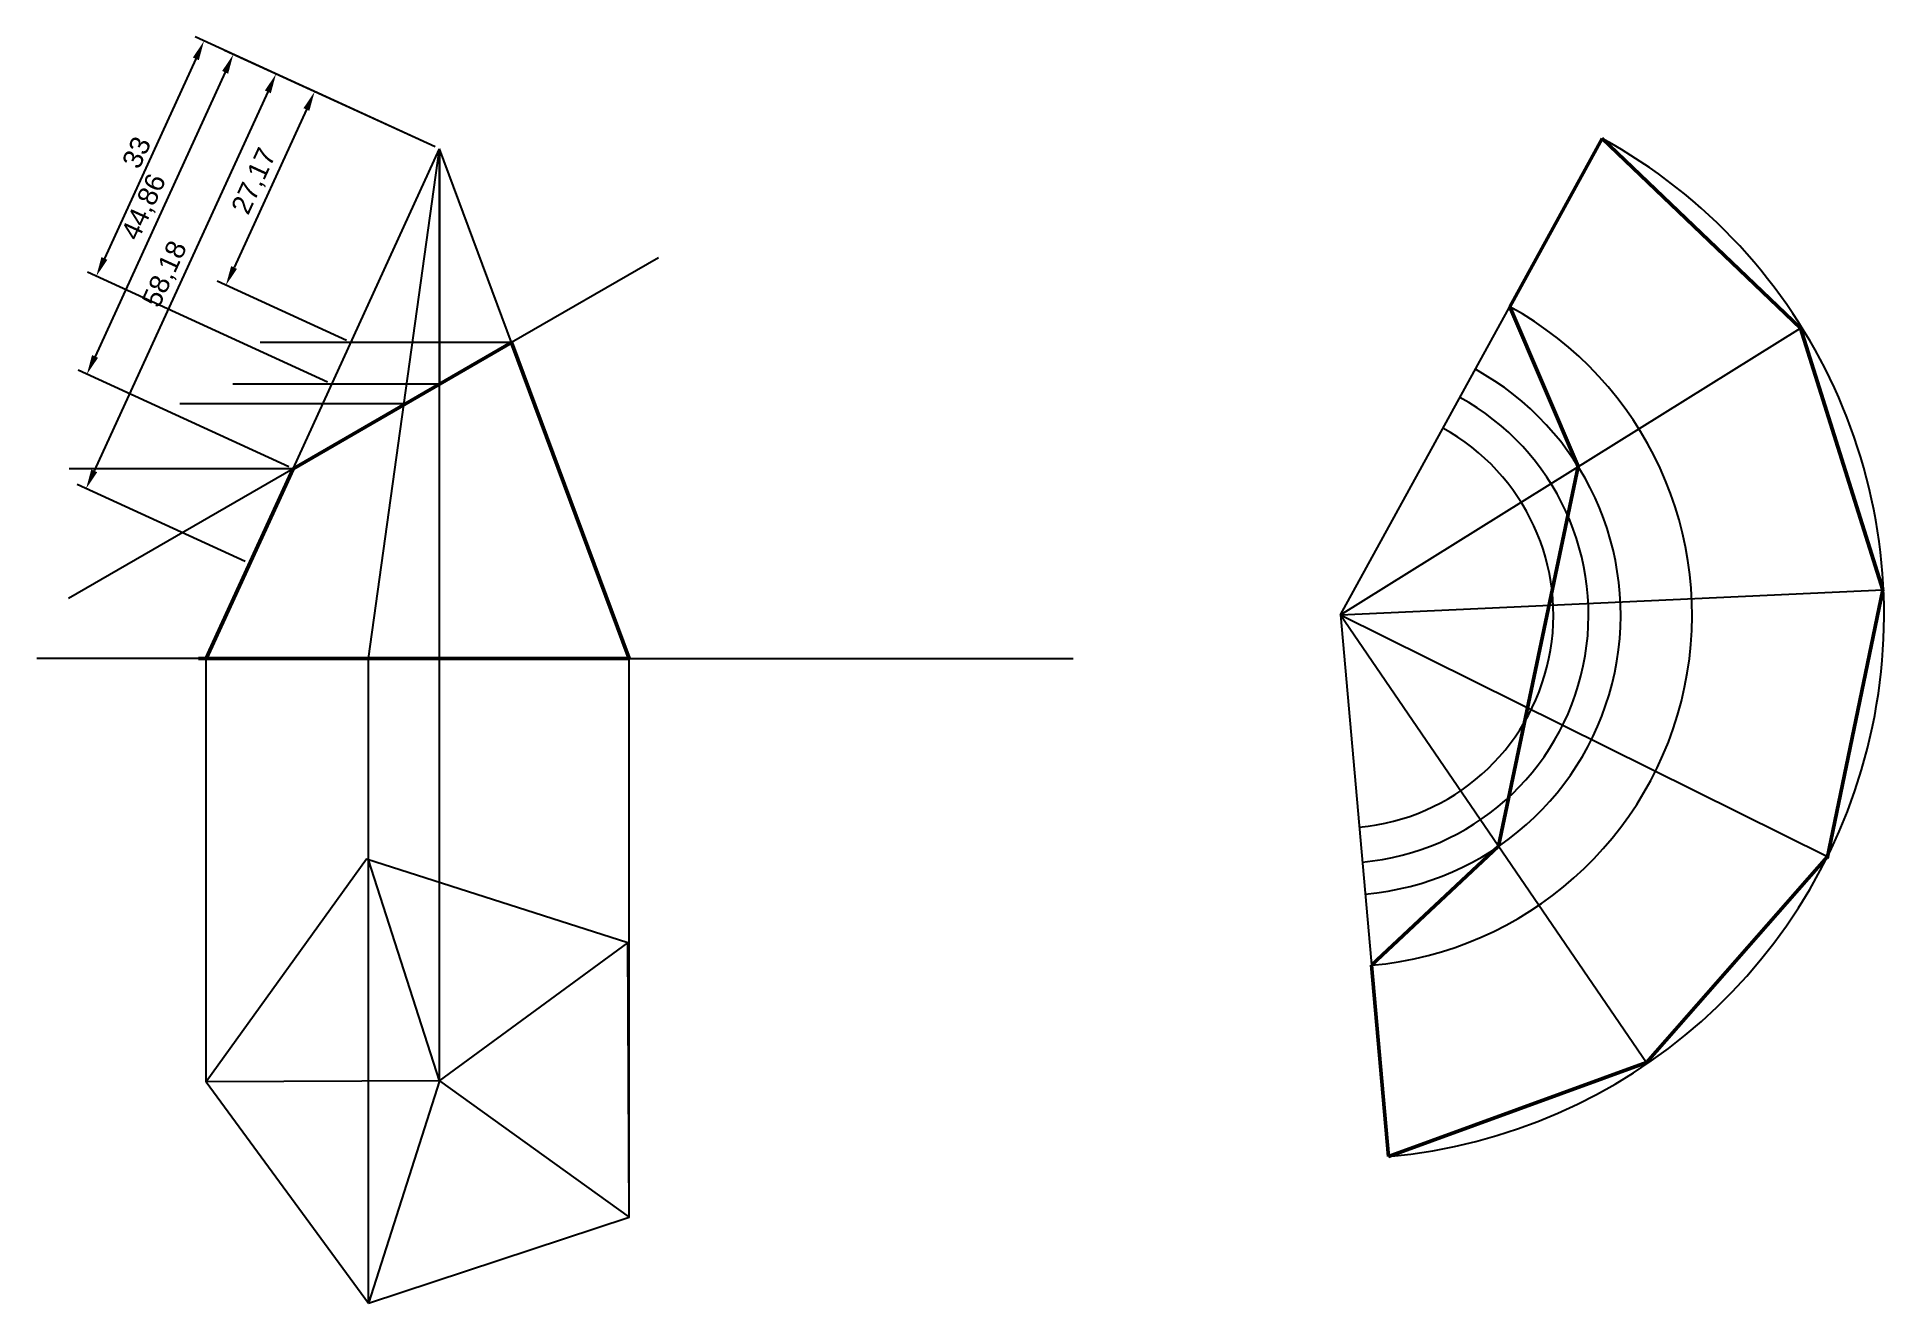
# Paper-space layout 'dl7' of a CAD drawing. Header units: millimetres. Extents: x 1 to 236, y 37 to 198.
import ezdxf

# ---------------------------------------------------------------- set-up
doc = ezdxf.new("R2010")
doc.units = ezdxf.units.MM
doc.styles.get("Standard").update_dxf_attribs({"font": 'arial.ttf'})
doc.dimstyles.new('ISO-25', dxfattribs={"dimtxt": 2.5, "dimasz": 2.5, "dimexe": 1.25, "dimexo": 0.625, "dimtad": 1, "dimtxsty": 'Standard', "dimcen": 2.5, "dimadec": 0, "dimazin": 0, "dimtfac": 1, "dimtmove": 0, "dimatfit": 3, "dimfxl": 1, "dimarcsym": 0})

# ---------------------------------------------------------------- blocks, each defined once
blk = doc.blocks.new('*D18')
at = {"color": 0, "lineweight": -2, "transparency": 16777216}
for p, q in [((51.57, 184.07), (35.05, 191.63)), ((35.15, 188.84), (25.91, 168.69)), ((40.25, 159.37), (23.74, 166.93))]:
    blk.add_line(p, q, dxfattribs=at)
at = {"color": 0, "transparency": 16777216}
for points in [[(34.77, 189.01), (35.52, 188.67), (36.19, 191.11)], [(25.54, 168.86), (26.29, 168.51), (24.87, 166.41)]]:
    blk.add_solid(points, dxfattribs=at)
at = {"layer": 'Defpoints', "color": 0, "transparency": 16777216}
for p in [(52.14, 183.81), (24.87, 166.41), (40.82, 159.11)]:
    blk.add_point(p, dxfattribs=at)
at = {"color": 0, "transparency": 16777216, "insert": (28.6, 179.65), "char_height": 2.5, "attachment_point": 5, "rotation": 65.3904}
blk.add_mtext('27,17', dxfattribs=at)
blk = doc.blocks.new('*D19')
at = {"color": 0, "lineweight": -2, "transparency": 16777216}
for p, q in [((51.57, 184.07), (20.94, 198.09)), ((21.04, 195.3), (9.38, 169.85)), ((37.83, 154.07), (7.2, 168.09))]:
    blk.add_line(p, q, dxfattribs=at)
at = {"color": 0, "transparency": 16777216}
for points in [[(20.66, 195.47), (21.42, 195.13), (22.08, 197.57)], [(9, 170.02), (9.76, 169.67), (8.34, 167.57)]]:
    blk.add_solid(points, dxfattribs=at)
at = {"layer": 'Defpoints', "color": 0, "transparency": 16777216}
for p in [(52.14, 183.81), (8.34, 167.57), (38.4, 153.81)]:
    blk.add_point(p, dxfattribs=at)
at = {"color": 0, "transparency": 16777216, "insert": (13.48, 183.37), "char_height": 2.5, "attachment_point": 5, "rotation": 65.3904}
blk.add_mtext('33', dxfattribs=at)
blk = doc.blocks.new('*D20')
at = {"color": 0, "lineweight": -2, "transparency": 16777216}
for p, q in [((51.57, 184.07), (30.13, 193.89)), ((30.23, 191.09), (8.08, 142.75)), ((27.34, 131.17), (5.9, 140.99))]:
    blk.add_line(p, q, dxfattribs=at)
at = {"color": 0, "transparency": 16777216}
for points in [[(29.85, 191.27), (30.61, 190.92), (31.27, 193.37)], [(7.7, 142.92), (8.46, 142.57), (7.04, 140.47)]]:
    blk.add_solid(points, dxfattribs=at)
at = {"layer": 'Defpoints', "color": 0, "transparency": 16777216}
for p in [(52.14, 183.81), (7.04, 140.47), (27.91, 130.91)]:
    blk.add_point(p, dxfattribs=at)
at = {"color": 0, "transparency": 16777216, "insert": (17.22, 167.8), "char_height": 2.5, "attachment_point": 5, "rotation": 65.3904}
blk.add_mtext('58,18', dxfattribs=at)
blk = doc.blocks.new('*D21')
at = {"color": 0, "lineweight": -2, "transparency": 16777216}
for p, q in [((51.57, 184.07), (24.69, 196.38)), ((24.78, 193.59), (8.18, 157.35)), ((32.89, 143.28), (6.01, 155.59))]:
    blk.add_line(p, q, dxfattribs=at)
at = {"color": 0, "transparency": 16777216}
for points in [[(24.4, 193.76), (25.16, 193.41), (25.82, 195.86)], [(7.8, 157.52), (8.56, 157.17), (7.14, 155.07)]]:
    blk.add_solid(points, dxfattribs=at)
at = {"layer": 'Defpoints', "color": 0, "transparency": 16777216}
for p in [(52.14, 183.81), (7.14, 155.07), (33.45, 143.02)]:
    blk.add_point(p, dxfattribs=at)
at = {"color": 0, "transparency": 16777216, "insert": (14.55, 176.35), "char_height": 2.5, "attachment_point": 5, "rotation": 65.3904}
blk.add_mtext('44,86', dxfattribs=at)

psp = doc.layouts.new('dl7')

# ---------------------------------------------------------------- linework, layer by layer
for p, q in [((33.455, 143.021), (52.136, 183.807)), ((43.056, 118.807), (52.136, 183.807)), ((52.136, 118.807), (52.136, 183.807)), ((52.136, 183.807), (52.136, 153.807)), ((61.317, 159.107), (52.136, 183.807)), ((167.046, 124.372), (200.425, 185.155)), ((80.062, 169.93), (61.317, 159.107)), ((167.046, 124.372), (225.713, 160.958)), ((61.317, 159.107), (29.262, 159.107)), ((52.136, 153.807), (25.776, 153.807)), ((47.596, 151.307), (18.988, 151.307)), ((33.455, 143.021), (4.804, 126.479)), ((33.455, 143.021), (4.861, 143.021)), ((167.046, 124.372), (236.233, 127.576)), ((167.046, 124.372), (229.177, 93.574)), ((167.046, 124.372), (206.083, 67.274)), ((167.046, 124.372), (173.195, 55.301)), ((21.369, 118.807), (0.771, 118.807)), ((22.364, 64.832), (22.364, 118.807)), ((43.056, 36.604), (43.056, 118.807)), ((52.136, 64.958), (52.136, 118.807)), ((76.297, 47.56), (76.297, 118.807)), ((76.297, 118.807), (132.961, 118.807)), ((52.136, 64.958), (43.056, 93.157)), ((52.136, 64.958), (76.149, 82.56)), ((52.136, 64.958), (22.364, 64.832)), ((52.136, 64.958), (43.056, 36.604)), ((52.136, 64.958), (76.297, 47.56))]:
    psp.add_line(p, q)
at = {"lineweight": 50}
for p, q in [((200.425, 185.155), (188.66, 163.682)), ((200.425, 185.155), (225.713, 160.958)), ((188.66, 163.682), (197.381, 143.289)), ((225.713, 160.958), (236.233, 127.576)), ((61.317, 159.107), (33.455, 143.021)), ((76.297, 118.807), (61.317, 159.107)), ((22.364, 118.807), (33.455, 143.021)), ((187.223, 94.86), (197.381, 143.289)), ((236.233, 127.576), (229.121, 93.306)), ((21.369, 118.807), (76.297, 118.807)), ((187.223, 94.86), (171.024, 79.689)), ((229.177, 93.574), (206.083, 67.274)), ((171.024, 79.689), (173.195, 55.301)), ((206.083, 67.274), (173.195, 55.301))]:
    psp.add_line(p, q, dxfattribs=at)
psp.add_lwpolyline([(43.056, 36.604), (76.297, 47.56), (76.149, 82.56), (42.816, 93.234), (22.364, 64.832)], close=True)
for radius, end in [(69.345, 61.22682), (44.86, 61.19667), (35.75, 61.22682), (31.65, 61.22682), (27.17, 61.22682)]:
    psp.add_arc((167.046, 124.372), radius, 275.08686, end)

# ---------------------------------------------------------------- dimensions: what is measured, and where the dimension line sits
for p2, distance, picture, middle in [((38.395, 153.807), -33.06, '*D19', (13.479, 183.366)), ((33.455, 143.021), -28.942, '*D21', (14.548, 176.352)), ((27.909, 130.914), -22.954, '*D20', (17.22, 167.805)), ((40.823, 159.107), -17.544, '*D18', (28.595, 179.649))]:
    dim = psp.add_aligned_dim(p1=(52.136, 183.807), p2=p2, distance=distance, dimstyle='ISO-25')
    dim.commit()
    dim.dimension.update_dxf_attribs({"geometry": picture, "text_midpoint": middle})

doc.saveas('drawing.dxf')
